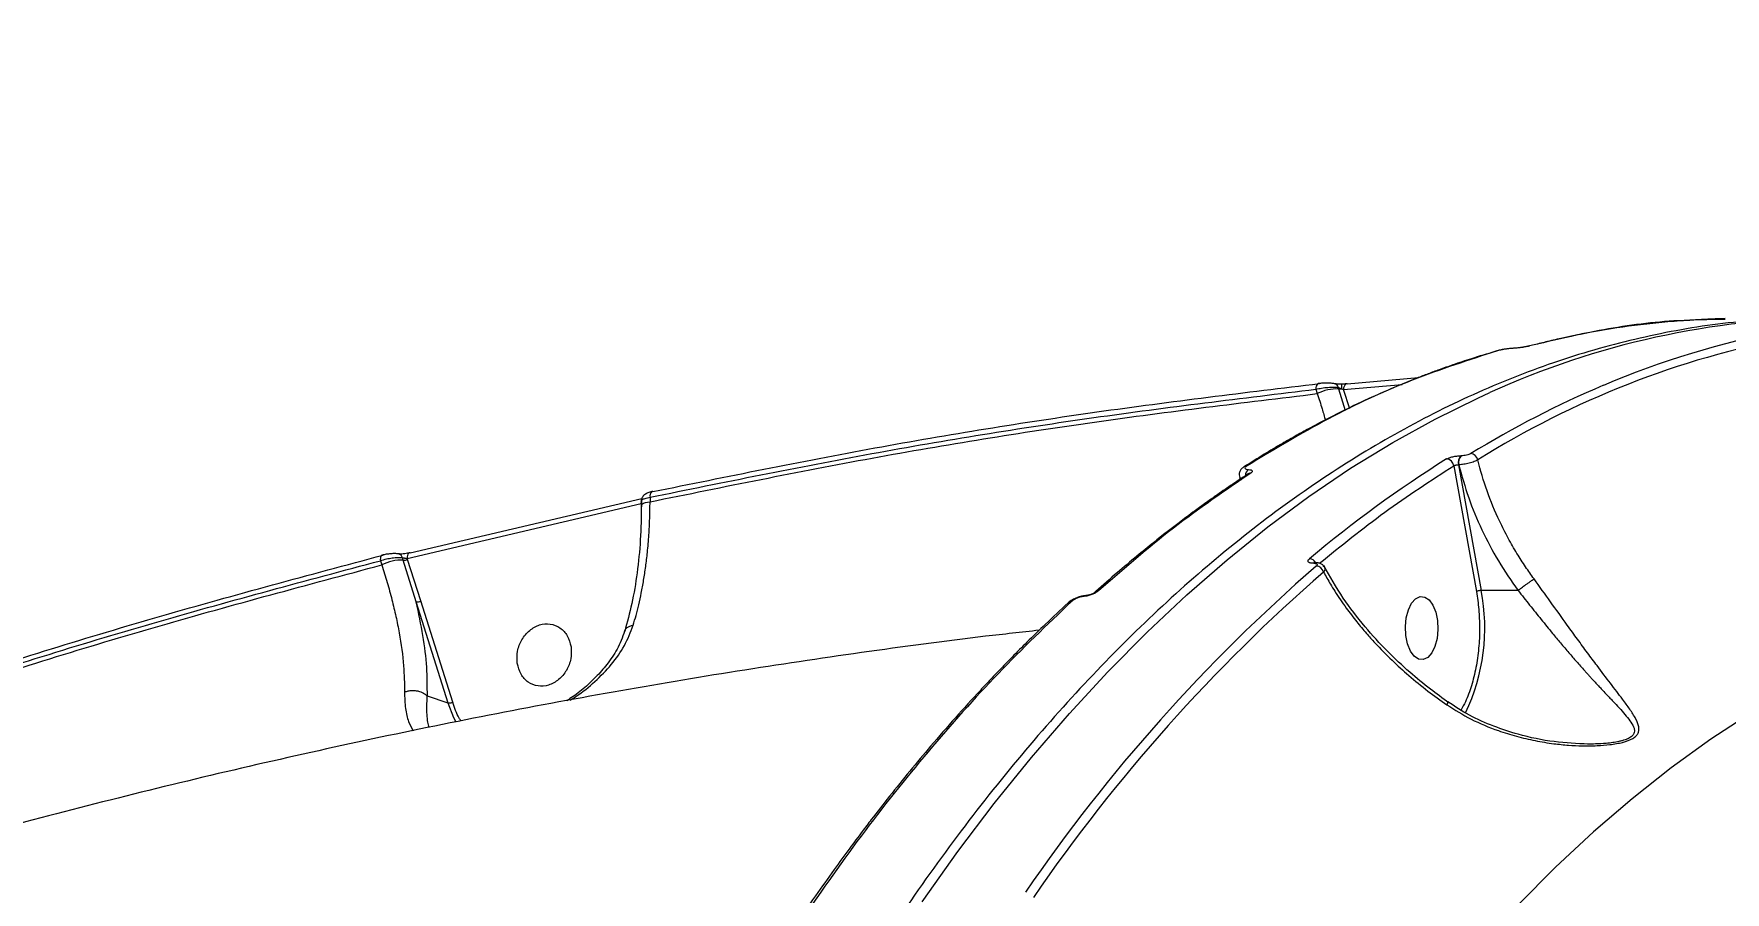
# Model space of a CAD drawing. Header units: millimetres. Extents: x -5873 to 5805, y -5301 to 4302.
# Drawn here: x 136.3 to 376.9, y 1390.6 to 1512.7 of the extents above; entities that cross this region are included whole.
import ezdxf

# ---------------------------------------------------------------- set-up
doc = ezdxf.new("R2010")
doc.units = ezdxf.units.MM
for name, color, linetype in [('DIKOM_ОБЪЕКТ', 7, 'Continuous'), ('DIKOM_РАЗМЕР_ЗОНА', 7, 'Continuous'), ('DIKOM_РАЗМЕР_ОБЪЕКТА', 7, 'Continuous')]:
    doc.layers.add(name, color=color, linetype=linetype)
doc.styles.add('style1', font='arial.ttf', dxfattribs={"width": 0.8})
doc.dimstyles.new('1-50', dxfattribs={"dimtxt": 300, "dimasz": 200, "dimexe": 100, "dimexo": 0, "dimgap": 100, "dimtad": 1, "dimtxsty": 'style1', "dimcen": 200, "dimclrd": 7, "dimclre": 7, "dimclrt": 7, "dimadec": 1, "dimazin": 2, "dimtfac": 1, "dimtmove": 0, "dimatfit": 2, "dimfxl": 0, "dimlwd": 25, "dimlwe": 18, "dimarcsym": 0})

# ---------------------------------------------------------------- blocks, each defined once
blk = doc.blocks.new('*D9')
at = {"layer": 'Defpoints', "color": 0, "transparency": 16777216}
for p in [(1338.11, 2802.44), (-4588.97, -1585.51), (-117.5, -1585.51)]:
    blk.add_point(p, dxfattribs=at)
at = {"layer": 'DIKOM_РАЗМЕР_ОБЪЕКТА', "color": 7, "lineweight": 18, "transparency": 16777216}
for p, q in [((1338.11, 2802.44), (-4688.97, 2802.44)), ((-117.5, -1585.51), (-4688.97, -1585.51))]:
    blk.add_line(p, q, dxfattribs=at)
at = {"layer": 'DIKOM_РАЗМЕР_ОБЪЕКТА', "color": 7, "lineweight": 25, "transparency": 16777216}
blk.add_line((-4588.97, 2602.44), (-4588.97, -1385.51), dxfattribs=at)
at = {"layer": 'DIKOM_РАЗМЕР_ОБЪЕКТА', "color": 7, "transparency": 16777216}
for points in [[(-4622.31, 2602.44), (-4555.64, 2602.44), (-4588.97, 2802.44)], [(-4622.31, -1385.51), (-4555.64, -1385.51), (-4588.97, -1585.51)]]:
    blk.add_solid(points, dxfattribs=at)
at = {"layer": 'DIKOM_РАЗМЕР_ОБЪЕКТА', "color": 7, "transparency": 16777216, "insert": (-4842.15, 460.98), "char_height": 300, "attachment_point": 5, "rotation": 90, "style": 'style1'}
blk.add_mtext('4400', dxfattribs=at)
blk = doc.blocks.new('*D11')
at = {"layer": 'Defpoints', "color": 0, "transparency": 16777216}
for p in [(-510, 4302.44), (-5422.89, -3651.6), (284.83, -3651.6)]:
    blk.add_point(p, dxfattribs=at)
at = {"layer": 'DIKOM_РАЗМЕР_ЗОНА', "color": 7, "lineweight": 18, "transparency": 16777216}
for p, q in [((-510, 4302.44), (-5522.89, 4302.44)), ((284.83, -3651.6), (-5522.89, -3651.6))]:
    blk.add_line(p, q, dxfattribs=at)
at = {"layer": 'DIKOM_РАЗМЕР_ЗОНА', "color": 7, "lineweight": 25, "transparency": 16777216}
blk.add_line((-5422.89, 4102.44), (-5422.89, -3451.6), dxfattribs=at)
at = {"layer": 'DIKOM_РАЗМЕР_ЗОНА', "color": 7, "transparency": 16777216}
for points in [[(-5456.22, 4102.44), (-5389.56, 4102.44), (-5422.89, 4302.44)], [(-5456.22, -3451.6), (-5389.56, -3451.6), (-5422.89, -3651.6)]]:
    blk.add_solid(points, dxfattribs=at)
at = {"layer": 'DIKOM_РАЗМЕР_ЗОНА', "color": 7, "transparency": 16777216, "insert": (-5676.06, -474.49), "char_height": 300, "attachment_point": 5, "rotation": 90, "style": 'style1'}
blk.add_mtext('7950', dxfattribs=at)

msp = doc.modelspace()

# ---------------------------------------------------------------- linework, layer by layer
at = {"layer": 'DIKOM_ОБЪЕКТ', "color": 7, "linetype": 'Continuous', "lineweight": 15}
for p, q in [((376.939, 1472.084), (376.764, 1472.08)), ((323.141, 1462.92), (333.294, 1463.822)), ((318.699, 1462.158), (318.895, 1461.533)), ((321.961, 1462.195), (321.896, 1462.4)), ((322.934, 1459.083), (321.961, 1462.195)), ((322.35, 1462.239), (322.643, 1462.108)), ((322.643, 1462.108), (330.975, 1462.848)), ((323.525, 1459.355), (322.643, 1462.108)), ((338.314, 1451.286), (341.548, 1433.367)), ((338.993, 1451.412), (342.22, 1433.53)), ((338.993, 1451.412), (339.04, 1451.412)), ((339.37, 1452.696), (339.323, 1452.696)), ((307.847, 1449.594), (307.983, 1449.205)), ((189.81, 1438.87), (222.797, 1446.633)), ((222.725, 1446.407), (222.727, 1445.707)), ((223.957, 1446.794), (223.959, 1446.146)), ((189.422, 1438.078), (222.676, 1445.903)), ((222.676, 1445.903), (222.677, 1445.403)), ((185.592, 1437.765), (185.781, 1437.163)), ((188.847, 1437.824), (188.732, 1438.189)), ((190.695, 1431.917), (188.847, 1437.824)), ((189.46, 1437.957), (189.422, 1438.078)), ((191.356, 1432.037), (189.46, 1437.957)), ((318.39, 1437.41), (318.321, 1437.41)), ((318.595, 1437.493), (318.527, 1437.493)), ((195.878, 1417.622), (191.356, 1432.037)), ((347.461, 1433.531), (342.22, 1433.53)), ((347.461, 1433.531), (347.466, 1433.532)), ((195.216, 1417.502), (190.695, 1431.917)), ((283.481, 1431.787), (283.445, 1431.75)), ((192.267, 1418.513), (192.272, 1418.51)), ((195.216, 1417.502), (192.272, 1418.51))]:
    msp.add_line(p, q, dxfattribs=at)
at = {"layer": 'DIKOM_ОБЪЕКТ', "color": 7, "linetype": 'Continuous', "lineweight": 15, "flags": 128}
for points in [[(348.868, 1468.281), (348.937, 1468.302), (349.101, 1468.323)], [(262.659, 1389.254), (267.749, 1396.388), (272.943, 1403.232), (278.238, 1409.781), (283.628, 1416.028), (289.109, 1421.969), (294.677, 1427.599), (300.327, 1432.912), (306.054, 1437.905), (311.852, 1442.573), (317.719, 1446.913), (323.648, 1450.92), (329.634, 1454.592), (335.672, 1457.924), (341.758, 1460.915), (343.441, 1461.678)], [(319.192, 1462.971), (319.096, 1462.978), (319.06, 1462.971)], [(322.4, 1462.875), (322.39, 1462.889), (322.38, 1462.873), (322.372, 1462.828), (322.364, 1462.755), (322.359, 1462.656), (322.354, 1462.535), (322.351, 1462.394), (322.35, 1462.239)], [(323.141, 1462.92), (323.044, 1462.928), (323.007, 1462.921)], [(308.486, 1451.131), (308.405, 1451.074), (308.39, 1451.061)], [(224.372, 1447.594), (224.278, 1447.602), (224.232, 1447.592)], [(222.727, 1445.7), (222.727, 1445.7), (222.759, 1445.789), (222.868, 1445.875), (223.048, 1445.956), (223.295, 1446.03), (223.602, 1446.094), (223.959, 1446.146)], [(185.831, 1438.555), (185.796, 1438.539), (185.722, 1438.476), (185.661, 1438.382), (185.617, 1438.259), (185.59, 1438.111), (185.581, 1437.945), (185.592, 1437.765)], [(189.81, 1438.87), (189.716, 1438.879), (189.662, 1438.867)], [(335.76, 1430.427), (336.005, 1429.238), (336.068, 1427.963), (335.943, 1426.706), (335.641, 1425.567), (335.186, 1424.64), (334.614, 1424), (333.973, 1423.698), (333.314, 1423.759), (332.691, 1424.177), (332.154, 1424.92), (331.746, 1425.927), (331.501, 1427.116), (331.438, 1428.391), (331.562, 1429.649), (331.865, 1430.787), (332.32, 1431.714), (332.891, 1432.355), (333.532, 1432.657), (334.191, 1432.596), (334.814, 1432.177), (335.352, 1431.434), (335.76, 1430.427)], [(196.37, 1414.808), (196.053, 1415.418), (195.216, 1417.502)], [(380.568, 1416.085), (374.882, 1412.361), (369.257, 1408.301), (363.699, 1403.911), (358.212, 1399.193), (352.802, 1394.152), (347.473, 1388.794)]]:
    msp.add_lwpolyline(points, dxfattribs=at)
at = {"layer": 'DIKOM_ОБЪЕКТ', "color": 7, "linetype": 'Continuous', "lineweight": 15}
for centre, radius, start, end in [((392.379, 1354.309), 117.996, 90.28954, 114.50285), ((407.69, 1349.616), 122.9, 100.57034, 113.03335), ((410.782, 1341.312), 130.561, 100.92191, 121.93376), ((344.559, 1466.908), 0.723, 90.84679, 122.38632), ((319.526, 1462.278), 0.836, 123.91789, 188.24655), ((321.586, 1456.494), 5.713, 86.24003, 118.1059), ((321.177, 1462.229), 0.739, 13.34054, 74.69316), ((322.05, 1463.144), 0.953, 264.61937, 288.32682), ((323.471, 1462.226), 0.836, 123.69487, 188.12873), ((415.301, 1331.357), 142.682, 112.97697, 121.51144), ((308.841, 1450.538), 0.692, 90.28258, 120.88262), ((429.146, 1305.502), 173.112, 122.04361, 130.03939), ((337.215, 1451.132), 1.109, 7.98384, 85.64836), ((340.285, 1451.763), 1.34, 135.90663, 195.22364), ((340.333, 1451.763), 1.34, 135.91676, 195.21351), ((340.644, 1451.901), 1.099, 11.13634, 85.78346), ((309.733, 1449.835), 1.077, 123.79513, 179.14329), ((309.427, 1449.554), 0.681, 89.9399, 132.05429), ((223.927, 1446.046), 1.258, 159.71869, 186.49494), ((224.717, 1446.979), 0.782, 128.37794, 193.68046), ((188.472, 1432.123), 5.713, 86.24233, 118.10359), ((188.01, 1438.012), 0.743, 13.77955, 78.19575), ((188.921, 1438.965), 1.143, 266.24584, 298.09878), ((190.155, 1438.286), 0.763, 130.31342, 195.80687), ((479.62, 1251.854), 245.274, 130.98798, 145.54832), ((317.722, 1436.916), 1.121, 30.59526, 87.00745), ((318.535, 1437.178), 0.315, 91.40238, 132.62351), ((318.604, 1437.176), 0.317, 93.16865, 132.50819), ((318.668, 1435.835), 1.166, 15.66467, 86.23901), ((480.312, 1251.414), 244.733, 130.988, 145.54829), ((190.851, 1432.935), 1.03, 261.30671, 299.38502), ((283.917, 1431.297), 0.656, 89.30696, 131.65671), ((285.978, 1432.596), 0.204, 97.68823, 146.84165), ((287.748, 1432.827), 0.655, 89.1447, 131.19543), ((315.027, 1428.174), 27.715, 334.23077, 11.14328)]:
    msp.add_arc(centre, radius, start, end, dxfattribs=at)
for points, knots in [([(389.961, 1472.261), (386.255, 1472.167), (378.593, 1471.975), (367.042, 1470.108), (355.378, 1467.078), (343.915, 1462.835), (332.683, 1457.457), (321.711, 1450.981), (311.024, 1443.458), (300.646, 1434.936), (290.6, 1425.466), (280.906, 1415.101), (271.581, 1403.894), (262.642, 1391.899), (254.102, 1379.17), (245.974, 1365.762), (238.268, 1351.729), (230.991, 1337.126), (225.351, 1324.658), (221.139, 1314.662), (218.193, 1307.344), (215.345, 1299.94), (212.596, 1292.455), (209.946, 1284.895), (207.394, 1277.266), (204.266, 1267.456), (200.674, 1255.384), (196.758, 1240.957), (192.741, 1224.657), (188.761, 1206.438), (184.973, 1186.275), (181.763, 1166.052), (179.115, 1145.833), (177.167, 1127.141), (175.773, 1109.983), (174.81, 1094.328), (174.151, 1078.633), (173.795, 1062.919), (173.743, 1047.21), (173.993, 1031.526), (174.616, 1013.81), (175.768, 994.114), (177.617, 972.533), (180.048, 951.211), (183.002, 930.171), (185.439, 916.443), (186.656, 909.584)], [0, 0, 0, 0, 0.026812, 0.055425, 0.0837964, 0.1119261, 0.1398143, 0.1674608, 0.1948657, 0.222029, 0.2489507, 0.2756308, 0.3020692, 0.328266, 0.3542211, 0.3799347, 0.4054066, 0.4306369, 0.4556255, 0.4672226, 0.4787602, 0.4902383, 0.5016569, 0.513016, 0.5243156, 0.5355558, 0.5560072, 0.5762587, 0.5963103, 0.6233297, 0.6499774, 0.6762534, 0.7021576, 0.7276901, 0.747293, 0.7668725, 0.7864287, 0.8059615, 0.8254711, 0.8449573, 0.8644202, 0.8916276, 0.9187892, 0.9459052, 0.9729755, 1, 1, 1, 1]), ([(376.764, 1472.08), (374.615, 1472.057), (368.908, 1471.997), (359.669, 1470.815), (352.619, 1469.152), (349.101, 1468.323)], [0, 0, 0, 0, 0.2322734, 0.6169305, 1, 1, 1, 1]), ([(376.937, 1472.206), (375.984, 1472.176), (374.26, 1472.121), (372.003, 1471.965), (370.129, 1471.852), (368.361, 1471.706), (366.629, 1471.538), (364.91, 1471.345), (361.549, 1470.915), (358.334, 1470.383), (355.132, 1469.738), (353.412, 1469.367), (351.502, 1468.927), (350.156, 1468.578), (349.536, 1468.417)], [0, 0, 0, 0, 0.0958983, 0.1733588, 0.2399772, 0.3048122, 0.3682261, 0.4315116, 0.4947979, 0.7400442, 0.7876085, 0.8501324, 0.9309887, 1, 1, 1, 1]), ([(349.101, 1468.323), (348.967, 1468.289), (348.697, 1468.223), (348.154, 1468.123), (347.606, 1468.045), (347.119, 1467.995), (346.882, 1467.982), (346.768, 1467.976)], [0, 0, 0, 0, 0.2502641, 0.4996949, 0.7493966, 0.8805439, 1, 1, 1, 1]), ([(348.87, 1468.282), (348.752, 1468.253), (348.517, 1468.197), (348.039, 1468.112), (347.559, 1468.046), (347.129, 1468.003), (346.919, 1467.991), (346.816, 1467.985)], [0, 0, 0, 0, 0.2559505, 0.5101398, 0.7599541, 0.8819648, 1, 1, 1, 1]), ([(344.171, 1467.519), (343.058, 1467.187), (341.061, 1466.593), (338.416, 1465.709), (336.362, 1464.983), (334.657, 1464.351), (331.457, 1463.118), (327.425, 1461.409), (322.694, 1459.165), (319.694, 1457.628), (317.497, 1456.447), (315.841, 1455.534), (313.746, 1454.337), (311.241, 1452.854), (309.444, 1451.723), (308.486, 1451.121)], [0, 0, 0, 0, 0.0920239, 0.1650761, 0.2192115, 0.2626156, 0.3069093, 0.4857233, 0.599721, 0.7048791, 0.7392445, 0.7860397, 0.8455356, 0.9177603, 1, 1, 1, 1]), ([(344.548, 1467.632), (340.489, 1466.323), (332.402, 1463.718), (320.474, 1458.227), (312.706, 1453.556), (308.838, 1451.23)], [0, 0, 0, 0, 0.3360057, 0.669339, 1, 1, 1, 1]), ([(346.816, 1467.985), (346.688, 1467.978), (346.433, 1467.963), (345.916, 1467.909), (345.335, 1467.823), (344.753, 1467.708), (344.46, 1467.629), (344.314, 1467.589)], [0, 0, 0, 0, 0.1302451, 0.2588742, 0.5088903, 0.7546159, 1, 1, 1, 1]), ([(346.768, 1467.976), (346.66, 1467.97), (346.434, 1467.957), (345.969, 1467.909), (345.447, 1467.833), (344.932, 1467.734), (344.677, 1467.666), (344.548, 1467.632)], [0, 0, 0, 0, 0.1200724, 0.2506233, 0.5002927, 0.7497947, 1, 1, 1, 1]), ([(223.957, 1446.794), (234.468, 1448.935), (255.484, 1453.217), (287.084, 1458.341), (308.159, 1460.885), (318.699, 1462.158)], [0, 0, 0, 0, 0.3333843, 0.6666149, 1, 1, 1, 1]), ([(223.959, 1446.146), (234.491, 1448.292), (255.55, 1452.582), (287.215, 1457.715), (308.333, 1460.26), (318.895, 1461.533)], [0, 0, 0, 0, 0.3333851, 0.6666148, 1, 1, 1, 1]), ([(224.372, 1447.594), (234.89, 1449.737), (255.925, 1454.022), (287.551, 1459.15), (308.645, 1461.697), (319.192, 1462.971)], [0, 0, 0, 0, 0.3333332, 0.6666671, 1, 1, 1, 1]), ([(318.699, 1462.158), (318.967, 1462.219), (319.502, 1462.342), (320.408, 1462.446), (321.266, 1462.477), (321.69, 1462.425), (321.896, 1462.4)], [0, 0, 0, 0, 0.2500542, 0.4999482, 0.7568759, 1, 1, 1, 1]), ([(318.895, 1461.533), (319.132, 1460.813), (319.556, 1459.527), (319.911, 1458.269), (320.067, 1457.715)], [0, 0, 0, 0, 0.5594473, 1, 1, 1, 1]), ([(320.266, 1463.029), (320.055, 1463.028), (319.632, 1463.025), (319.251, 1462.989), (319.06, 1462.972)], [0, 0, 0, 0, 0.5001377, 1, 1, 1, 1]), ([(321.372, 1462.943), (321.214, 1462.965), (320.9, 1463.01), (320.479, 1463.032), (320.267, 1463.029), (320.266, 1463.029)], [0, 0, 0, 0, 0.5014795, 0.9978486, 1, 1, 1, 1]), ([(322.386, 1462.886), (322.288, 1462.885), (322.092, 1462.883), (321.813, 1462.893), (321.562, 1462.913), (321.435, 1462.933), (321.372, 1462.943)], [0, 0, 0, 0, 0.2546482, 0.5061216, 0.754622, 1, 1, 1, 1]), ([(321.896, 1462.4), (321.926, 1462.392), (321.989, 1462.375), (322.105, 1462.335), (322.228, 1462.289), (322.308, 1462.256), (322.35, 1462.239)], [0, 0, 0, 0, 0.237928, 0.4999373, 0.7320168, 1, 1, 1, 1]), ([(323.007, 1462.922), (322.911, 1462.913), (322.717, 1462.895), (322.497, 1462.889), (322.386, 1462.886)], [0, 0, 0, 0, 0.497523, 1, 1, 1, 1]), ([(308.838, 1451.23), (308.761, 1451.171), (308.606, 1451.054), (308.594, 1450.899), (308.75, 1450.777), (309.006, 1450.746), (309.134, 1450.731)], [0, 0, 0, 0, 0.2501027, 0.5000442, 0.7500559, 1, 1, 1, 1]), ([(319.196, 1437.395), (322.28, 1439.888), (328.566, 1444.969), (335.024, 1449.154), (338.314, 1451.286)], [0, 0, 0, 0, 0.4906545, 1, 1, 1, 1]), ([(337.299, 1452.239), (337.415, 1452.299), (337.647, 1452.419), (338.187, 1452.569), (338.783, 1452.675), (339.143, 1452.689), (339.323, 1452.696)], [0, 0, 0, 0, 0.2500078, 0.499782, 0.7494682, 1, 1, 1, 1]), ([(338.314, 1451.286), (338.339, 1451.298), (338.385, 1451.319), (338.489, 1451.35), (338.6, 1451.374), (338.716, 1451.392), (338.847, 1451.408), (338.935, 1451.41), (338.993, 1451.412)], [0, 0, 0, 0, 0.1715326, 0.3122603, 0.4999699, 0.6321923, 0.7598407, 1, 1, 1, 1]), ([(341.723, 1452.114), (341.569, 1452.03), (341.261, 1451.862), (340.543, 1451.636), (339.753, 1451.467), (339.278, 1451.43), (339.04, 1451.412)], [0, 0, 0, 0, 0.2504429, 0.500466, 0.7502052, 1, 1, 1, 1]), ([(339.04, 1451.412), (339.472, 1449.844), (340.337, 1446.713), (342.261, 1442.127), (344.585, 1437.678), (346.502, 1434.914), (347.461, 1433.531)], [0, 0, 0, 0, 0.2493801, 0.4979438, 0.7487713, 1, 1, 1, 1]), ([(340.725, 1452.998), (340.648, 1452.959), (340.492, 1452.88), (340.13, 1452.78), (339.732, 1452.71), (339.491, 1452.7), (339.37, 1452.696)], [0, 0, 0, 0, 0.2500743, 0.4999102, 0.7491957, 1, 1, 1, 1]), ([(349.74, 1435.182), (349.337, 1435.743), (348.49, 1436.922), (347.261, 1438.849), (346.016, 1441.009), (344.529, 1443.954), (342.965, 1447.67), (342.137, 1450.632), (341.723, 1452.114)], [0, 0, 0, 0, 0.1088721, 0.2288992, 0.3600868, 0.5024326, 0.7512144, 1, 1, 1, 1]), ([(308.971, 1450.06), (308.167, 1449.528), (306.662, 1448.531), (304.567, 1447.08), (302.779, 1445.808), (301.298, 1444.726), (300.084, 1443.822), (298.858, 1442.895), (297.376, 1441.753), (295.436, 1440.221), (293.077, 1438.299), (290.343, 1435.998), (288.407, 1434.282), (287.388, 1433.378)], [0, 0, 0, 0, 0.1095469, 0.205249, 0.2871325, 0.3552119, 0.4094994, 0.4549681, 0.5251476, 0.615264, 0.7253282, 0.8553699, 1, 1, 1, 1]), ([(309.428, 1450.235), (305.74, 1447.714), (298.401, 1442.696), (291.294, 1436.544), (287.758, 1433.482)], [0, 0, 0, 0, 0.5024381, 1, 1, 1, 1]), ([(308.486, 1451.131), (308.356, 1451.037), (308.093, 1450.847), (307.846, 1450.451), (307.745, 1450.013), (307.824, 1449.728), (307.862, 1449.592)], [0, 0, 0, 0, 0.255219, 0.5152898, 0.768222, 1, 1, 1, 1]), ([(307.873, 1449.601), (307.873, 1449.589), (307.87, 1449.468), (308.017, 1449.392), (308.148, 1449.322)], [0, 0, 0, 0, 0.0996483, 1, 1, 1, 1]), ([(309.134, 1450.731), (309.26, 1450.716), (309.512, 1450.686), (309.666, 1450.565), (309.655, 1450.411), (309.503, 1450.294), (309.428, 1450.235)], [0, 0, 0, 0, 0.2502736, 0.5000349, 0.7499143, 1, 1, 1, 1]), ([(224.232, 1447.592), (224.039, 1447.542), (223.652, 1447.44), (223.165, 1447.176), (222.873, 1446.851), (222.743, 1446.534), (222.732, 1446.362), (222.726, 1446.278)], [0, 0, 0, 0, 0.2509233, 0.5023016, 0.7552977, 0.8796528, 1, 1, 1, 1]), ([(222.732, 1446.28), (222.757, 1446.34), (222.808, 1446.458), (223.24, 1446.644), (223.71, 1446.742), (223.957, 1446.794)], [0, 0, 0, 0, 0.3249316, 0.6437588, 1, 1, 1, 1]), ([(222.727, 1445.698), (222.699, 1444.029), (222.644, 1440.725), (222.159, 1436.032), (221.427, 1431.636), (220.707, 1429.004), (220.351, 1427.701)], [0, 0, 0, 0, 0.2561327, 0.5070194, 0.7560911, 1, 1, 1, 1]), ([(221.567, 1428.594), (221.702, 1429.054), (221.98, 1430.003), (222.363, 1431.531), (222.727, 1433.194), (223.062, 1435.001), (223.355, 1436.93), (223.613, 1439.083), (223.806, 1441.367), (223.931, 1443.769), (223.949, 1445.354), (223.959, 1446.146)], [0, 0, 0, 0, 0.0892435, 0.1840516, 0.2844239, 0.3903614, 0.5018644, 0.6147252, 0.750211, 0.8751039, 1, 1, 1, 1]), ([(91.661, 1408.673), (102.031, 1412.331), (122.768, 1419.647), (154.098, 1429.351), (175.092, 1434.96), (185.592, 1437.765)], [0, 0, 0, 0, 0.3333848, 0.666615, 1, 1, 1, 1]), ([(91.662, 1408.012), (102.053, 1411.679), (122.831, 1419.012), (154.224, 1428.735), (175.26, 1434.353), (185.781, 1437.163)], [0, 0, 0, 0, 0.3333852, 0.6666149, 1, 1, 1, 1]), ([(91.966, 1409.441), (102.344, 1413.102), (123.099, 1420.424), (154.455, 1430.136), (175.468, 1435.751), (185.975, 1438.558)], [0, 0, 0, 0, 0.3333329, 0.6666667, 1, 1, 1, 1]), ([(185.592, 1437.765), (185.882, 1437.857), (186.411, 1438.023), (187.297, 1438.178), (188.11, 1438.249), (188.528, 1438.209), (188.732, 1438.189)], [0, 0, 0, 0, 0.2745913, 0.4999223, 0.7551561, 1, 1, 1, 1]), ([(185.781, 1437.163), (186.045, 1436.329), (186.574, 1434.662), (187.242, 1432.215), (187.815, 1429.823), (188.45, 1426.624), (188.966, 1422.926), (189.004, 1420.313), (189.022, 1419.096)], [0, 0, 0, 0, 0.1251873, 0.2503708, 0.3755469, 0.5003182, 0.7671196, 1, 1, 1, 1]), ([(188.162, 1438.74), (188.001, 1438.756), (187.682, 1438.79), (187.054, 1438.762), (186.405, 1438.685), (186.022, 1438.598), (185.832, 1438.555)], [0, 0, 0, 0, 0.2540638, 0.5051533, 0.7536396, 1, 1, 1, 1]), ([(189.665, 1438.868), (189.534, 1438.839), (189.274, 1438.78), (188.846, 1438.729), (188.445, 1438.71), (188.256, 1438.73), (188.162, 1438.74)], [0, 0, 0, 0, 0.2551433, 0.5070096, 0.7553874, 1, 1, 1, 1]), ([(188.732, 1438.189), (188.752, 1438.186), (188.794, 1438.179), (188.874, 1438.167), (188.965, 1438.152), (189.085, 1438.133), (189.246, 1438.106), (189.359, 1438.088), (189.422, 1438.078)], [0, 0, 0, 0, 0.1170059, 0.2386022, 0.3661791, 0.5011103, 0.7199335, 1, 1, 1, 1]), ([(318.321, 1437.41), (318.238, 1437.412), (318.07, 1437.417), (317.87, 1437.456), (317.715, 1437.516), (317.585, 1437.623), (317.55, 1437.797), (317.704, 1437.956), (317.781, 1438.036)], [0, 0, 0, 0, 0.125273, 0.251046, 0.3755005, 0.5012779, 0.7504984, 1, 1, 1, 1]), ([(318.39, 1437.41), (318.444, 1437.408), (318.554, 1437.405), (318.686, 1437.38), (318.788, 1437.341), (318.874, 1437.271), (318.896, 1437.157), (318.795, 1437.051), (318.745, 1436.999)], [0, 0, 0, 0, 0.1257379, 0.2511226, 0.3759011, 0.5013632, 0.7504942, 1, 1, 1, 1]), ([(318.518, 1437.493), (318.491, 1437.493), (318.441, 1437.494), (318.416, 1437.496), (318.42, 1437.49), (318.421, 1437.49)], [0, 0, 0, 0, 0.4942668, 0.9502201, 1, 1, 1, 1]), ([(319.952, 1436.815), (319.886, 1436.914), (319.75, 1437.122), (319.429, 1437.333), (319.037, 1437.471), (318.737, 1437.485), (318.586, 1437.493)], [0, 0, 0, 0, 0.2281567, 0.4770901, 0.7371976, 1, 1, 1, 1]), ([(319.931, 1436.8), (319.966, 1436.718), (320.046, 1436.532), (319.883, 1436.287), (319.791, 1436.15)], [0, 0, 0, 0, 0.4407052, 1, 1, 1, 1]), ([(337.619, 1417.565), (336.736, 1418.2), (334.816, 1419.58), (331.89, 1422.005), (328.735, 1424.958), (325.524, 1428.481), (322.372, 1432.574), (320.697, 1435.522), (319.816, 1437.073)], [0, 0, 0, 0, 0.1149336, 0.2500455, 0.4062897, 0.5843091, 0.7813846, 1, 1, 1, 1]), ([(319.791, 1436.15), (320.112, 1435.575), (320.621, 1434.66), (321.685, 1432.95), (322.904, 1431.157), (324.427, 1429.163), (325.804, 1427.513), (327.459, 1425.672), (329.44, 1423.658), (331.963, 1421.371), (334.556, 1419.246), (336.429, 1417.912), (337.334, 1417.268)], [0, 0, 0, 0, 0.0834179, 0.1326348, 0.2497657, 0.3471583, 0.4307765, 0.5006446, 0.632177, 0.7504934, 0.8794942, 1, 1, 1, 1]), ([(337.334, 1417.268), (338.464, 1416.559), (340.793, 1415.098), (344.172, 1413.715), (347.245, 1412.756), (349.892, 1412.14), (352.372, 1411.738), (354.606, 1411.512), (356.665, 1411.412), (358.638, 1411.429), (360.279, 1411.557), (361.476, 1411.733), (362.649, 1411.982), (363.652, 1412.348), (364.294, 1412.838), (364.576, 1413.247), (364.683, 1413.681), (364.639, 1414.353), (364.232, 1415.319), (363.397, 1416.622), (362.196, 1418.264), (360.642, 1420.289), (358.94, 1422.522), (357.354, 1424.645), (355.94, 1426.571), (354.204, 1428.969), (352.157, 1431.843), (350.528, 1434.093), (349.74, 1435.182)], [0, 0, 0, 0, 0.0604716, 0.124657, 0.1657807, 0.2076493, 0.2490777, 0.2812382, 0.3113054, 0.3448549, 0.3738878, 0.3903476, 0.4052864, 0.4367078, 0.4521776, 0.4682163, 0.4839575, 0.49965, 0.5393275, 0.582308, 0.625112, 0.6871938, 0.7495465, 0.7916603, 0.8334013, 0.8744704, 0.9392771, 1, 1, 1, 1]), ([(347.466, 1433.532), (347.585, 1433.623), (347.869, 1433.838), (348.328, 1434.178), (348.769, 1434.5), (349.133, 1434.76), (349.476, 1435.003), (349.652, 1435.122), (349.74, 1435.182)], [0, 0, 0, 0, 0.1649582, 0.3941358, 0.5326434, 0.6832746, 0.8410969, 1, 1, 1, 1]), ([(283.925, 1431.953), (280.437, 1428.625), (273.501, 1422.009), (263.529, 1410.78), (253.946, 1398.827), (247.886, 1390.101), (244.874, 1385.764)], [0, 0, 0, 0, 0.2544899, 0.5059863, 0.7544899, 1, 1, 1, 1]), ([(285.951, 1432.798), (285.754, 1432.773), (285.336, 1432.718), (284.668, 1432.506), (283.996, 1432.196), (283.66, 1431.928), (283.481, 1431.786)], [0, 0, 0, 0, 0.2082704, 0.4427645, 0.7046885, 1, 1, 1, 1]), ([(285.808, 1432.708), (285.717, 1432.698), (285.534, 1432.677), (285.153, 1432.591), (284.696, 1432.435), (284.235, 1432.202), (284.029, 1432.036), (283.925, 1431.953)], [0, 0, 0, 0, 0.1239297, 0.2503386, 0.4996256, 0.7493671, 1, 1, 1, 1]), ([(287.758, 1433.482), (287.651, 1433.398), (287.436, 1433.228), (286.957, 1432.99), (286.485, 1432.829), (286.09, 1432.74), (285.901, 1432.718), (285.808, 1432.708)], [0, 0, 0, 0, 0.2506143, 0.500336, 0.7497103, 0.876455, 1, 1, 1, 1]), ([(287.317, 1433.32), (287.247, 1433.266), (287.108, 1433.158), (286.776, 1432.998), (286.437, 1432.885), (286.152, 1432.821), (286.017, 1432.806), (285.951, 1432.798)], [0, 0, 0, 0, 0.2582576, 0.5147396, 0.7627755, 0.8829013, 1, 1, 1, 1]), ([(342.22, 1433.53), (342.16, 1433.528), (342.04, 1433.523), (341.842, 1433.485), (341.663, 1433.431), (341.586, 1433.388), (341.548, 1433.367)], [0, 0, 0, 0, 0.2500693, 0.4999443, 0.7500428, 1, 1, 1, 1]), ([(341.548, 1433.367), (341.676, 1432.53), (341.935, 1430.843), (341.972, 1429.085), (341.99, 1428.198)], [0, 0, 0, 0, 0.4961053, 1, 1, 1, 1]), ([(347.466, 1433.532), (348.018, 1432.839), (349.127, 1431.446), (350.767, 1429.396), (352.231, 1427.599), (353.541, 1426.024), (354.673, 1424.691), (355.808, 1423.384), (356.645, 1422.44), (357.231, 1421.79), (357.557, 1421.431), (357.9, 1421.055), (358.259, 1420.663), (358.635, 1420.257), (358.892, 1419.98), (359.047, 1419.814), (359.138, 1419.717), (359.471, 1419.361), (359.957, 1418.844), (360.511, 1418.256), (361.136, 1417.592), (361.873, 1416.807), (362.7, 1415.885), (363.418, 1415), (363.869, 1414.275), (364.037, 1413.713), (364.025, 1413.295), (363.819, 1412.903), (363.367, 1412.549), (362.811, 1412.31), (362.284, 1412.151), (361.705, 1412.012), (360.938, 1411.88), (359.813, 1411.755), (358.615, 1411.682), (357.727, 1411.685), (357.355, 1411.686)], [0, 0, 0, 0, 0.0617889, 0.1242257, 0.1878567, 0.2331336, 0.2810831, 0.3260681, 0.3747935, 0.3881112, 0.4023294, 0.4174467, 0.4334643, 0.4503827, 0.4682002, 0.4685948, 0.4717881, 0.4807328, 0.5147004, 0.5403105, 0.5612094, 0.6078357, 0.6547357, 0.7017811, 0.7488311, 0.773816, 0.795785, 0.8199844, 0.8428716, 0.8652746, 0.8773078, 0.8900468, 0.9135004, 0.9369392, 0.9736329, 1, 1, 1, 1]), ([(192.272, 1418.51), (192.269, 1419.854), (192.263, 1422.542), (191.729, 1427.064), (191.039, 1430.301), (190.695, 1431.917)], [0, 0, 0, 0, 0.3340158, 0.6676582, 1, 1, 1, 1]), ([(283.445, 1431.75), (282.372, 1430.754), (280.407, 1428.93), (277.756, 1426.345), (275.649, 1424.231), (273.936, 1422.473), (272.429, 1420.894), (270.258, 1418.58), (267.398, 1415.433), (264.057, 1411.593), (260.938, 1407.865), (258.123, 1404.379), (255.866, 1401.49), (253.979, 1399.017), (252.213, 1396.66), (249.99, 1393.619), (247.314, 1389.86), (245.404, 1387.052), (244.371, 1385.534)], [0, 0, 0, 0, 0.0778346, 0.1424944, 0.1940368, 0.2330581, 0.2692464, 0.3061126, 0.3950803, 0.4843923, 0.5601693, 0.6348109, 0.7028733, 0.7371463, 0.7838116, 0.8431445, 0.9151862, 1, 1, 1, 1]), ([(279.338, 1427.871), (276.796, 1427.589), (268.35, 1426.653), (254.019, 1424.724), (236.342, 1422.093), (218.678, 1419.122), (201.03, 1415.835), (183.404, 1412.226), (165.804, 1408.296), (148.236, 1404.045), (130.704, 1399.474), (113.213, 1394.583), (95.768, 1389.374), (78.374, 1383.846), (61.036, 1378), (43.76, 1371.838), (26.549, 1365.36), (9.409, 1358.568), (-7.655, 1351.462), (-24.638, 1344.043), (-41.535, 1336.314), (-58.341, 1328.276), (-75.051, 1319.929), (-91.663, 1311.281), (-108.159, 1302.307), (-120.763, 1295.249), (-127.82, 1291.088), (-129.465, 1290.118)], [0, 0, 0, 0, 0.0178448, 0.0592941, 0.1008016, 0.142368, 0.1839943, 0.2256814, 0.2674302, 0.3092412, 0.3511153, 0.3930529, 0.4350542, 0.4771199, 0.5192504, 0.5614456, 0.6037062, 0.6460317, 0.6884227, 0.7308792, 0.7734005, 0.8159875, 0.858639, 0.9013561, 0.9441377, 0.9869843, 1, 1, 1, 1]), ([(205.066, 1423.166), (205.039, 1423.743), (204.985, 1424.896), (205.656, 1426.591), (206.777, 1427.933), (208.23, 1428.732), (209.784, 1428.864), (211.191, 1428.306), (212.289, 1427.158), (212.573, 1426.076), (212.715, 1425.535)], [0, 0, 0, 0, 0.1250008, 0.2500012, 0.3750016, 0.4999959, 0.6249963, 0.7499999, 0.8749975, 1, 1, 1, 1]), ([(220.453, 1428.051), (220.145, 1427.175), (219.559, 1425.511), (218.115, 1423.306), (216.564, 1421.475), (214.868, 1419.876), (213.41, 1418.694), (212.423, 1418.042), (212.131, 1417.849)], [0, 0, 0, 0, 0.2230143, 0.4242325, 0.6035486, 0.7586597, 0.928641, 1, 1, 1, 1]), ([(212.592, 1417.935), (212.859, 1418.098), (214.149, 1418.885), (216.159, 1420.552), (218.518, 1422.96), (220.434, 1425.644), (221.189, 1427.61), (221.567, 1428.594)], [0, 0, 0, 0, 0.061311, 0.2959095, 0.530211, 0.7649403, 1, 1, 1, 1]), ([(220.386, 1427.791), (220.412, 1427.868), (220.474, 1428.049), (220.712, 1428.284), (221.074, 1428.491), (221.402, 1428.559), (221.567, 1428.594)], [0, 0, 0, 0, 0.192264, 0.4515305, 0.7240875, 1, 1, 1, 1]), ([(341.99, 1428.198), (341.991, 1428.172), (342.032, 1427.212), (341.884, 1425.288), (341.517, 1422.532), (340.868, 1419.967), (340.144, 1417.929), (339.575, 1416.91), (339.361, 1416.528)], [0, 0, 0, 0, 0.0059662, 0.2205312, 0.4385209, 0.6565087, 0.8710752, 1, 1, 1, 1]), ([(212.715, 1425.535), (212.741, 1424.958), (212.795, 1423.805), (212.124, 1422.109), (211.003, 1420.768), (209.55, 1419.969), (207.996, 1419.837), (206.589, 1420.395), (205.491, 1421.542), (205.207, 1422.625), (205.066, 1423.166)], [0, 0, 0, 0, 0.1250003, 0.2500003, 0.3749995, 0.5000006, 0.6250005, 0.7500038, 0.8750016, 1, 1, 1, 1]), ([(189.022, 1419.096), (189.2, 1419.155), (189.551, 1419.271), (190.121, 1419.325), (190.662, 1419.292), (191.264, 1419.157), (191.834, 1418.904), (192.139, 1418.629), (192.267, 1418.513)], [0, 0, 0, 0, 0.1611557, 0.3193155, 0.4691598, 0.6065814, 0.8346448, 1, 1, 1, 1]), ([(189.022, 1419.096), (189.048, 1418.287), (189.1, 1416.68), (189.527, 1414.858), (190.009, 1413.987), (190.239, 1413.571)], [0, 0, 0, 0, 0.3459397, 0.687925, 1, 1, 1, 1]), ([(192.544, 1414.043), (192.478, 1414.283), (192.328, 1414.823), (192.213, 1415.849), (192.172, 1417.078), (192.236, 1418.035), (192.267, 1418.513)], [0, 0, 0, 0, 0.2143499, 0.482616, 0.7418903, 1, 1, 1, 1]), ([(195.878, 1417.622), (195.82, 1417.596), (195.706, 1417.545), (195.513, 1417.496), (195.335, 1417.477), (195.256, 1417.493), (195.216, 1417.502)], [0, 0, 0, 0, 0.2499824, 0.4999578, 0.7499307, 1, 1, 1, 1]), ([(197.059, 1414.968), (196.974, 1415.099), (196.456, 1415.891), (196.141, 1416.835), (195.878, 1417.622)], [0, 0, 0, 0, 0.165748, 1, 1, 1, 1]), ([(337.334, 1417.268), (337.389, 1417.376), (337.497, 1417.587), (337.481, 1417.632), (337.474, 1417.655)], [0, 0, 0, 0, 0.5088141, 1, 1, 1, 1]), ([(357.466, 1411.679), (355.851, 1411.75), (352.5, 1411.897), (347.971, 1412.854), (343.944, 1414.181), (340.562, 1415.671), (338.493, 1417.027), (337.491, 1417.684)], [0, 0, 0, 0, 0.2315884, 0.4803484, 0.6529624, 0.8319144, 1, 1, 1, 1])]:
    msp.add_open_spline(points, degree=3, knots=knots, dxfattribs=at)

# ---------------------------------------------------------------- dimensions: what is measured, and where the dimension line sits
at = {"layer": 'DIKOM_РАЗМЕР_ЗОНА'}
dim = msp.add_linear_dim(base=(-5422.889, -3651.603), p1=(-510.005, 4302.437), p2=(284.83, -3651.603), angle=90, text='7950', dimstyle='1-50', dxfattribs=at)
dim.commit()
dim.dimension.update_dxf_attribs({"geometry": '*D11', "text_midpoint": (-5422.889, -474.491), "dimtype": 160})
at = {"layer": 'DIKOM_РАЗМЕР_ОБЪЕКТА'}
dim = msp.add_linear_dim(base=(-4588.973, -1585.515), p1=(1338.114, 2802.437), p2=(-117.504, -1585.515), angle=90, text='4400', dimstyle='1-50', dxfattribs=at)
dim.commit()
dim.dimension.update_dxf_attribs({"geometry": '*D9', "text_midpoint": (-4588.973, 460.978), "dimtype": 160})

doc.saveas('drawing.dxf')
